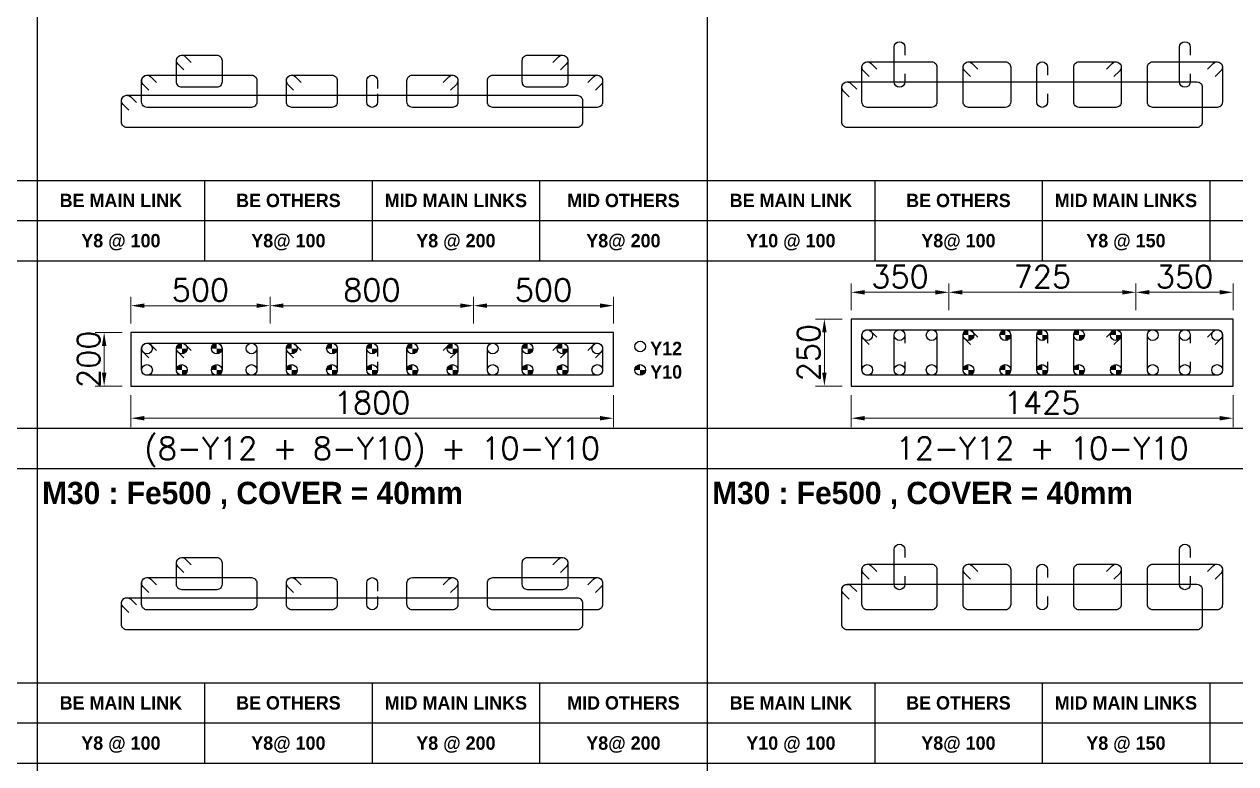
# Model space of a CAD drawing. Header units: millimetres. Extents: x -28707963 to -28231469, y 696001 to 896471.
# Drawn here: x -28290680 to -28277119, y 826364 to 834644 of the extents above; entities that cross this region are included whole.
import ezdxf
from ezdxf.enums import TextEntityAlignment as Align

# ---------------------------------------------------------------- set-up
doc = ezdxf.new("R2010")
doc.units = ezdxf.units.MM
doc.header["$MEASUREMENT"] = 0
doc.header["$PDMODE"] = 34
doc.header["$PDSIZE"] = -8
doc.layers.get('0').update_dxf_attribs({"lineweight": 5})
for name, color, linetype in [('09 COL TEXT-SCH', 2, 'Continuous'), ('14 REINF', 6, 'Continuous'), ('22 TABLE FRAME', 5, 'Continuous'), ('23 STIRRUPS', 5, 'Continuous'), ('TEXT', 4, 'Continuous')]:
    doc.layers.add(name, color=color, linetype=linetype)
doc.layers.add('19 COLUMN', color=1, linetype='Continuous', lineweight=25)
doc.styles.add('adani bold', font='')
doc.styles.add('ROMANS', font='simplex.shx')
doc.styles.get('adani bold').set_extended_font_data('Adani Bold', bold=True)
doc.dimstyles.new('D 50', dxfattribs={"dimscale": 100, "dimtxt": 3, "dimasz": 1.5, "dimexe": 1, "dimexo": 1, "dimgap": 0.5, "dimtad": 1, "dimdec": 0, "dimdsep": 46, "dimtxsty": 'ROMANS', "dimcen": 2.5, "dimclrd": 5, "dimclre": 5, "dimclrt": 4, "dimadec": 0, "dimazin": 0, "dimtfac": 1, "dimtdec": 0, "dimtmove": 0, "dimatfit": 3, "dimfxl": 1, "dimlwd": 0, "dimlwe": 0, "dimarcsym": 0})

# ---------------------------------------------------------------- blocks, each defined once
blk = doc.blocks.new('*D549')
at = {"color": 5, "lineweight": 0, "transparency": 16777216}
for p, q in [((-28289486, 830493), (-28289486, 830133)), ((-28284086, 830493), (-28284086, 830133)), ((-28289336, 830233), (-28284236, 830233))]:
    blk.add_line(p, q, dxfattribs=at)
at = {"color": 5, "transparency": 16777216}
for points in [[(-28289336, 830258), (-28289336, 830208), (-28289486, 830233)], [(-28284236, 830208), (-28284236, 830258), (-28284086, 830233)]]:
    blk.add_solid(points, dxfattribs=at)
at = {"layer": 'Defpoints', "color": 0, "transparency": 16777216}
for p in [(-28289486, 830593), (-28284086, 830593), (-28284086, 830233)]:
    blk.add_point(p, dxfattribs=at)
at = {"color": 4, "transparency": 16777216, "insert": (-28286786, 830408), "char_height": 250, "attachment_point": 5, "style": 'ROMANS'}
blk.add_mtext('1800', dxfattribs=at)
blk = doc.blocks.new('*D575')
at = {"color": 5, "lineweight": 0, "transparency": 16777216}
for p, q in [((-28281424, 830493), (-28281424, 830133)), ((-28277149, 830493), (-28277149, 830133)), ((-28281274, 830233), (-28277299, 830233))]:
    blk.add_line(p, q, dxfattribs=at)
at = {"color": 5, "transparency": 16777216}
for points in [[(-28281274, 830258), (-28281274, 830208), (-28281424, 830233)], [(-28277299, 830208), (-28277299, 830258), (-28277149, 830233)]]:
    blk.add_solid(points, dxfattribs=at)
at = {"layer": 'Defpoints', "color": 0, "transparency": 16777216}
for p in [(-28281424, 830593), (-28277149, 830593), (-28277149, 830233)]:
    blk.add_point(p, dxfattribs=at)
at = {"color": 4, "transparency": 16777216, "insert": (-28279286, 830408), "char_height": 250, "attachment_point": 5, "style": 'ROMANS'}
blk.add_mtext('1425', dxfattribs=at)
blk = doc.blocks.new('*D576')
at = {"color": 5, "lineweight": 0, "transparency": 16777216}
for p, q in [((-28281524, 831343), (-28281824, 831343)), ((-28281724, 830743), (-28281724, 831193)), ((-28281524, 830593), (-28281824, 830593))]:
    blk.add_line(p, q, dxfattribs=at)
at = {"color": 5, "transparency": 16777216}
for points in [[(-28281699, 831193), (-28281749, 831193), (-28281724, 831343)], [(-28281749, 830743), (-28281699, 830743), (-28281724, 830593)]]:
    blk.add_solid(points, dxfattribs=at)
at = {"layer": 'Defpoints', "color": 0, "transparency": 16777216}
for p in [(-28281724, 831343), (-28281424, 831343), (-28281424, 830593)]:
    blk.add_point(p, dxfattribs=at)
at = {"color": 4, "transparency": 16777216, "insert": (-28281899, 830968), "char_height": 250, "attachment_point": 5, "rotation": 90, "style": 'ROMANS'}
blk.add_mtext('250', dxfattribs=at)
blk = doc.blocks.new('*D481')
at = {"color": 5, "lineweight": 0, "transparency": 16777216}
for p, q in [((-28289486, 831293), (-28289486, 831593)), ((-28287929, 831293), (-28287929, 831593)), ((-28289336, 831493), (-28288079, 831493))]:
    blk.add_line(p, q, dxfattribs=at)
at = {"color": 5, "transparency": 16777216}
for points in [[(-28289336, 831518), (-28289336, 831468), (-28289486, 831493)], [(-28288079, 831468), (-28288079, 831518), (-28287929, 831493)]]:
    blk.add_solid(points, dxfattribs=at)
at = {"layer": 'Defpoints', "color": 0, "transparency": 16777216}
for p in [(-28287929, 831493), (-28289486, 831193), (-28287929, 831193)]:
    blk.add_point(p, dxfattribs=at)
at = {"color": 4, "transparency": 16777216, "insert": (-28288708, 831668), "char_height": 250, "attachment_point": 5, "style": 'ROMANS'}
blk.add_mtext('500', dxfattribs=at)
blk = doc.blocks.new('*D482')
at = {"color": 5, "lineweight": 0, "transparency": 16777216}
for p, q in [((-28287929, 831293), (-28287929, 831593)), ((-28285650, 831293), (-28285650, 831593)), ((-28287779, 831493), (-28285800, 831493))]:
    blk.add_line(p, q, dxfattribs=at)
at = {"color": 5, "transparency": 16777216}
for points in [[(-28287779, 831518), (-28287779, 831468), (-28287929, 831493)], [(-28285800, 831468), (-28285800, 831518), (-28285650, 831493)]]:
    blk.add_solid(points, dxfattribs=at)
at = {"layer": 'Defpoints', "color": 0, "transparency": 16777216}
for p in [(-28285650, 831493), (-28287929, 831193), (-28285650, 831193)]:
    blk.add_point(p, dxfattribs=at)
at = {"color": 4, "transparency": 16777216, "insert": (-28286789, 831668), "char_height": 250, "attachment_point": 5, "style": 'ROMANS'}
blk.add_mtext('800', dxfattribs=at)
blk = doc.blocks.new('*D483')
at = {"color": 5, "lineweight": 0, "transparency": 16777216}
for p, q in [((-28285650, 831293), (-28285650, 831593)), ((-28284086, 831293), (-28284086, 831593)), ((-28285500, 831493), (-28284236, 831493))]:
    blk.add_line(p, q, dxfattribs=at)
at = {"color": 5, "transparency": 16777216}
for points in [[(-28285500, 831518), (-28285500, 831468), (-28285650, 831493)], [(-28284236, 831468), (-28284236, 831518), (-28284086, 831493)]]:
    blk.add_solid(points, dxfattribs=at)
at = {"layer": 'Defpoints', "color": 0, "transparency": 16777216}
for p in [(-28284086, 831493), (-28285650, 831193), (-28284086, 831193)]:
    blk.add_point(p, dxfattribs=at)
at = {"color": 4, "transparency": 16777216, "insert": (-28284868, 831668), "char_height": 250, "attachment_point": 5, "style": 'ROMANS'}
blk.add_mtext('500', dxfattribs=at)
blk = doc.blocks.new('*D484')
at = {"color": 5, "lineweight": 0, "transparency": 16777216}
for p, q in [((-28289586, 831193), (-28289886, 831193)), ((-28289786, 830743), (-28289786, 831043)), ((-28289586, 830593), (-28289886, 830593))]:
    blk.add_line(p, q, dxfattribs=at)
at = {"color": 5, "transparency": 16777216}
for points in [[(-28289761, 831043), (-28289811, 831043), (-28289786, 831193)], [(-28289811, 830743), (-28289761, 830743), (-28289786, 830593)]]:
    blk.add_solid(points, dxfattribs=at)
at = {"layer": 'Defpoints', "color": 0, "transparency": 16777216}
for p in [(-28289786, 831193), (-28289486, 831193), (-28289486, 830593)]:
    blk.add_point(p, dxfattribs=at)
at = {"color": 4, "transparency": 16777216, "insert": (-28289961, 830893), "char_height": 250, "attachment_point": 5, "rotation": 90, "style": 'ROMANS'}
blk.add_mtext('200', dxfattribs=at)
blk = doc.blocks.new('*D132')
at = {"color": 5, "lineweight": 0, "transparency": 16777216}
for p, q in [((-28281424, 831443), (-28281424, 831743)), ((-28280331, 831443), (-28280331, 831743)), ((-28281274, 831643), (-28280481, 831643))]:
    blk.add_line(p, q, dxfattribs=at)
at = {"color": 5, "transparency": 16777216}
for points in [[(-28281274, 831668), (-28281274, 831618), (-28281424, 831643)], [(-28280481, 831618), (-28280481, 831668), (-28280331, 831643)]]:
    blk.add_solid(points, dxfattribs=at)
at = {"layer": 'Defpoints', "color": 0, "transparency": 16777216}
for p in [(-28280331, 831643), (-28281424, 831343), (-28280331, 831343)]:
    blk.add_point(p, dxfattribs=at)
at = {"color": 4, "transparency": 16777216, "insert": (-28280877, 831818), "char_height": 250, "attachment_point": 5, "style": 'ROMANS'}
blk.add_mtext('350', dxfattribs=at)
blk = doc.blocks.new('*D133')
at = {"color": 5, "lineweight": 0, "transparency": 16777216}
for p, q in [((-28280331, 831443), (-28280331, 831743)), ((-28278238, 831443), (-28278238, 831743)), ((-28280181, 831643), (-28278388, 831643))]:
    blk.add_line(p, q, dxfattribs=at)
at = {"color": 5, "transparency": 16777216}
for points in [[(-28280181, 831668), (-28280181, 831618), (-28280331, 831643)], [(-28278388, 831618), (-28278388, 831668), (-28278238, 831643)]]:
    blk.add_solid(points, dxfattribs=at)
at = {"layer": 'Defpoints', "color": 0, "transparency": 16777216}
for p in [(-28278238, 831643), (-28280331, 831343), (-28278238, 831343)]:
    blk.add_point(p, dxfattribs=at)
at = {"color": 4, "transparency": 16777216, "insert": (-28279284, 831818), "char_height": 250, "attachment_point": 5, "style": 'ROMANS'}
blk.add_mtext('725', dxfattribs=at)
blk = doc.blocks.new('*D134')
at = {"color": 5, "lineweight": 0, "transparency": 16777216}
for p, q in [((-28278238, 831443), (-28278238, 831743)), ((-28277149, 831443), (-28277149, 831743)), ((-28278088, 831643), (-28277299, 831643))]:
    blk.add_line(p, q, dxfattribs=at)
at = {"color": 5, "transparency": 16777216}
for points in [[(-28278088, 831668), (-28278088, 831618), (-28278238, 831643)], [(-28277299, 831618), (-28277299, 831668), (-28277149, 831643)]]:
    blk.add_solid(points, dxfattribs=at)
at = {"layer": 'Defpoints', "color": 0, "transparency": 16777216}
for p in [(-28277149, 831643), (-28278238, 831343), (-28277149, 831343)]:
    blk.add_point(p, dxfattribs=at)
at = {"color": 4, "transparency": 16777216, "insert": (-28277693, 831818), "char_height": 250, "attachment_point": 5, "style": 'ROMANS'}
blk.add_mtext('350', dxfattribs=at)

msp = doc.modelspace()

# ---------------------------------------------------------------- hatches: boundary and pattern name
at = {"layer": '14 REINF'}
h = msp.add_hatch(color=6, dxfattribs=at)
edge = h.paths.add_edge_path(flags=0)
edge.add_line((-28280171.1, 831163.4), (-28280111.1, 831163.4))
edge.add_line((-28280111.1, 831163.4), (-28280111.1, 831223.4))
edge.add_arc((-28280111.1, 831163.4), 60, 90, 180)
edge = h.paths.add_edge_path(flags=0)
edge.add_line((-28280051.1, 831163.4), (-28280111.1, 831163.4))
edge.add_line((-28280111.1, 831163.4), (-28280111.1, 831103.4))
edge.add_arc((-28280111.1, 831163.4), 60, 270, 360)
h = msp.add_hatch(color=6, dxfattribs=at)
edge = h.paths.add_edge_path(flags=0)
edge.add_line((-28279758.6, 831163.4), (-28279698.6, 831163.4))
edge.add_line((-28279698.6, 831163.4), (-28279698.6, 831223.4))
edge.add_arc((-28279698.6, 831163.4), 60, 90, 180)
edge = h.paths.add_edge_path(flags=0)
edge.add_line((-28279638.6, 831163.4), (-28279698.6, 831163.4))
edge.add_line((-28279698.6, 831163.4), (-28279698.6, 831103.4))
edge.add_arc((-28279698.6, 831163.4), 60, 270, 360)
h = msp.add_hatch(color=6, dxfattribs=at)
edge = h.paths.add_edge_path(flags=0)
edge.add_line((-28279346.1, 831163.4), (-28279286.1, 831163.4))
edge.add_line((-28279286.1, 831163.4), (-28279286.1, 831223.4))
edge.add_arc((-28279286.1, 831163.4), 60, 90, 180)
edge = h.paths.add_edge_path(flags=0)
edge.add_line((-28279226.1, 831163.4), (-28279286.1, 831163.4))
edge.add_line((-28279286.1, 831163.4), (-28279286.1, 831103.4))
edge.add_arc((-28279286.1, 831163.4), 60, 270, 360)
h = msp.add_hatch(color=6, dxfattribs=at)
edge = h.paths.add_edge_path(flags=0)
edge.add_line((-28278933.6, 831163.4), (-28278873.6, 831163.4))
edge.add_line((-28278873.6, 831163.4), (-28278873.6, 831223.4))
edge.add_arc((-28278873.6, 831163.4), 60, 90, 180)
edge = h.paths.add_edge_path(flags=0)
edge.add_line((-28278813.6, 831163.4), (-28278873.6, 831163.4))
edge.add_line((-28278873.6, 831163.4), (-28278873.6, 831103.4))
edge.add_arc((-28278873.6, 831163.4), 60, 270, 360)
h = msp.add_hatch(color=6, dxfattribs=at)
edge = h.paths.add_edge_path(flags=0)
edge.add_line((-28278521.1, 831163.4), (-28278461.1, 831163.4))
edge.add_line((-28278461.1, 831163.4), (-28278461.1, 831223.4))
edge.add_arc((-28278461.1, 831163.4), 60, 90, 180)
edge = h.paths.add_edge_path(flags=0)
edge.add_line((-28278401.1, 831163.4), (-28278461.1, 831163.4))
edge.add_line((-28278461.1, 831163.4), (-28278461.1, 831103.4))
edge.add_arc((-28278461.1, 831163.4), 60, 270, 360)
h = msp.add_hatch(color=6, dxfattribs=at)
edge = h.paths.add_edge_path(flags=0)
edge.add_line((-28288976.1, 831013.4), (-28288916.1, 831013.4))
edge.add_line((-28288916.1, 831013.4), (-28288916.1, 831073.4))
edge.add_arc((-28288916.1, 831013.4), 60, 90, 180)
edge = h.paths.add_edge_path(flags=0)
edge.add_line((-28288856.1, 831013.4), (-28288916.1, 831013.4))
edge.add_line((-28288916.1, 831013.4), (-28288916.1, 830953.4))
edge.add_arc((-28288916.1, 831013.4), 60, 270, 360)
h = msp.add_hatch(color=6, dxfattribs=at)
edge = h.paths.add_edge_path(flags=0)
edge.add_line((-28288586.1, 831013.4), (-28288526.1, 831013.4))
edge.add_line((-28288526.1, 831013.4), (-28288526.1, 831073.4))
edge.add_arc((-28288526.1, 831013.4), 60, 90, 180)
edge = h.paths.add_edge_path(flags=0)
edge.add_line((-28288466.1, 831013.4), (-28288526.1, 831013.4))
edge.add_line((-28288526.1, 831013.4), (-28288526.1, 830953.4))
edge.add_arc((-28288526.1, 831013.4), 60, 270, 360)
h = msp.add_hatch(color=6, dxfattribs=at)
edge = h.paths.add_edge_path(flags=0)
edge.add_line((-28287746.1, 831013.4), (-28287686.1, 831013.4))
edge.add_line((-28287686.1, 831013.4), (-28287686.1, 831073.4))
edge.add_arc((-28287686.1, 831013.4), 60, 90, 180)
edge = h.paths.add_edge_path(flags=0)
edge.add_line((-28287626.1, 831013.4), (-28287686.1, 831013.4))
edge.add_line((-28287686.1, 831013.4), (-28287686.1, 830953.4))
edge.add_arc((-28287686.1, 831013.4), 60, 270, 360)
h = msp.add_hatch(color=6, dxfattribs=at)
edge = h.paths.add_edge_path(flags=0)
edge.add_line((-28287296.1, 831013.4), (-28287236.1, 831013.4))
edge.add_line((-28287236.1, 831013.4), (-28287236.1, 831073.4))
edge.add_arc((-28287236.1, 831013.4), 60, 90, 180)
edge = h.paths.add_edge_path(flags=0)
edge.add_line((-28287176.1, 831013.4), (-28287236.1, 831013.4))
edge.add_line((-28287236.1, 831013.4), (-28287236.1, 830953.4))
edge.add_arc((-28287236.1, 831013.4), 60, 270, 360)
h = msp.add_hatch(color=6, dxfattribs=at)
edge = h.paths.add_edge_path(flags=0)
edge.add_line((-28286846.1, 831013.4), (-28286786.1, 831013.4))
edge.add_line((-28286786.1, 831013.4), (-28286786.1, 831073.4))
edge.add_arc((-28286786.1, 831013.4), 60, 90, 180)
edge = h.paths.add_edge_path(flags=0)
edge.add_line((-28286726.1, 831013.4), (-28286786.1, 831013.4))
edge.add_line((-28286786.1, 831013.4), (-28286786.1, 830953.4))
edge.add_arc((-28286786.1, 831013.4), 60, 270, 360)
h = msp.add_hatch(color=6, dxfattribs=at)
edge = h.paths.add_edge_path(flags=0)
edge.add_line((-28286396.1, 831013.4), (-28286336.1, 831013.4))
edge.add_line((-28286336.1, 831013.4), (-28286336.1, 831073.4))
edge.add_arc((-28286336.1, 831013.4), 60, 90, 180)
edge = h.paths.add_edge_path(flags=0)
edge.add_line((-28286276.1, 831013.4), (-28286336.1, 831013.4))
edge.add_line((-28286336.1, 831013.4), (-28286336.1, 830953.4))
edge.add_arc((-28286336.1, 831013.4), 60, 270, 360)
h = msp.add_hatch(color=6, dxfattribs=at)
edge = h.paths.add_edge_path(flags=0)
edge.add_line((-28285946.1, 831013.4), (-28285886.1, 831013.4))
edge.add_line((-28285886.1, 831013.4), (-28285886.1, 831073.4))
edge.add_arc((-28285886.1, 831013.4), 60, 90, 180)
edge = h.paths.add_edge_path(flags=0)
edge.add_line((-28285826.1, 831013.4), (-28285886.1, 831013.4))
edge.add_line((-28285886.1, 831013.4), (-28285886.1, 830953.4))
edge.add_arc((-28285886.1, 831013.4), 60, 270, 360)
h = msp.add_hatch(color=6, dxfattribs=at)
edge = h.paths.add_edge_path(flags=0)
edge.add_line((-28285106.1, 831013.4), (-28285046.1, 831013.4))
edge.add_line((-28285046.1, 831013.4), (-28285046.1, 831073.4))
edge.add_arc((-28285046.1, 831013.4), 60, 90, 180)
edge = h.paths.add_edge_path(flags=0)
edge.add_line((-28284986.1, 831013.4), (-28285046.1, 831013.4))
edge.add_line((-28285046.1, 831013.4), (-28285046.1, 830953.4))
edge.add_arc((-28285046.1, 831013.4), 60, 270, 360)
h = msp.add_hatch(color=6, dxfattribs=at)
edge = h.paths.add_edge_path(flags=0)
edge.add_line((-28284716.1, 831013.4), (-28284656.1, 831013.4))
edge.add_line((-28284656.1, 831013.4), (-28284656.1, 831073.4))
edge.add_arc((-28284656.1, 831013.4), 60, 90, 180)
edge = h.paths.add_edge_path(flags=0)
edge.add_line((-28284596.1, 831013.4), (-28284656.1, 831013.4))
edge.add_line((-28284656.1, 831013.4), (-28284656.1, 830953.4))
edge.add_arc((-28284656.1, 831013.4), 60, 270, 360)
h = msp.add_hatch(color=6, dxfattribs=at)
edge = h.paths.add_edge_path(flags=0)
edge.add_line((-28288976.1, 830773.4), (-28288916.1, 830773.4))
edge.add_line((-28288916.1, 830773.4), (-28288916.1, 830833.4))
edge.add_arc((-28288916.1, 830773.4), 60, 90, 180)
edge = h.paths.add_edge_path(flags=0)
edge.add_line((-28288856.1, 830773.4), (-28288916.1, 830773.4))
edge.add_line((-28288916.1, 830773.4), (-28288916.1, 830713.4))
edge.add_arc((-28288916.1, 830773.4), 60, 270, 360)
h = msp.add_hatch(color=6, dxfattribs=at)
edge = h.paths.add_edge_path(flags=0)
edge.add_line((-28288586.1, 830773.4), (-28288526.1, 830773.4))
edge.add_line((-28288526.1, 830773.4), (-28288526.1, 830833.4))
edge.add_arc((-28288526.1, 830773.4), 60, 90, 180)
edge = h.paths.add_edge_path(flags=0)
edge.add_line((-28288466.1, 830773.4), (-28288526.1, 830773.4))
edge.add_line((-28288526.1, 830773.4), (-28288526.1, 830713.4))
edge.add_arc((-28288526.1, 830773.4), 60, 270, 360)
h = msp.add_hatch(color=6, dxfattribs=at)
edge = h.paths.add_edge_path(flags=0)
edge.add_line((-28287746.1, 830773.4), (-28287686.1, 830773.4))
edge.add_line((-28287686.1, 830773.4), (-28287686.1, 830833.4))
edge.add_arc((-28287686.1, 830773.4), 60, 90, 180)
edge = h.paths.add_edge_path(flags=0)
edge.add_line((-28287626.1, 830773.4), (-28287686.1, 830773.4))
edge.add_line((-28287686.1, 830773.4), (-28287686.1, 830713.4))
edge.add_arc((-28287686.1, 830773.4), 60, 270, 360)
h = msp.add_hatch(color=6, dxfattribs=at)
edge = h.paths.add_edge_path(flags=0)
edge.add_line((-28287296.1, 830773.4), (-28287236.1, 830773.4))
edge.add_line((-28287236.1, 830773.4), (-28287236.1, 830833.4))
edge.add_arc((-28287236.1, 830773.4), 60, 90, 180)
edge = h.paths.add_edge_path(flags=0)
edge.add_line((-28287176.1, 830773.4), (-28287236.1, 830773.4))
edge.add_line((-28287236.1, 830773.4), (-28287236.1, 830713.4))
edge.add_arc((-28287236.1, 830773.4), 60, 270, 360)
h = msp.add_hatch(color=6, dxfattribs=at)
edge = h.paths.add_edge_path(flags=0)
edge.add_line((-28286846.1, 830773.4), (-28286786.1, 830773.4))
edge.add_line((-28286786.1, 830773.4), (-28286786.1, 830833.4))
edge.add_arc((-28286786.1, 830773.4), 60, 90, 180)
edge = h.paths.add_edge_path(flags=0)
edge.add_line((-28286726.1, 830773.4), (-28286786.1, 830773.4))
edge.add_line((-28286786.1, 830773.4), (-28286786.1, 830713.4))
edge.add_arc((-28286786.1, 830773.4), 60, 270, 360)
h = msp.add_hatch(color=6, dxfattribs=at)
edge = h.paths.add_edge_path(flags=0)
edge.add_line((-28286396.1, 830773.4), (-28286336.1, 830773.4))
edge.add_line((-28286336.1, 830773.4), (-28286336.1, 830833.4))
edge.add_arc((-28286336.1, 830773.4), 60, 90, 180)
edge = h.paths.add_edge_path(flags=0)
edge.add_line((-28286276.1, 830773.4), (-28286336.1, 830773.4))
edge.add_line((-28286336.1, 830773.4), (-28286336.1, 830713.4))
edge.add_arc((-28286336.1, 830773.4), 60, 270, 360)
h = msp.add_hatch(color=6, dxfattribs=at)
edge = h.paths.add_edge_path(flags=0)
edge.add_line((-28285946.1, 830773.4), (-28285886.1, 830773.4))
edge.add_line((-28285886.1, 830773.4), (-28285886.1, 830833.4))
edge.add_arc((-28285886.1, 830773.4), 60, 90, 180)
edge = h.paths.add_edge_path(flags=0)
edge.add_line((-28285826.1, 830773.4), (-28285886.1, 830773.4))
edge.add_line((-28285886.1, 830773.4), (-28285886.1, 830713.4))
edge.add_arc((-28285886.1, 830773.4), 60, 270, 360)
h = msp.add_hatch(color=6, dxfattribs=at)
edge = h.paths.add_edge_path(flags=0)
edge.add_line((-28285106.1, 830773.4), (-28285046.1, 830773.4))
edge.add_line((-28285046.1, 830773.4), (-28285046.1, 830833.4))
edge.add_arc((-28285046.1, 830773.4), 60, 90, 180)
edge = h.paths.add_edge_path(flags=0)
edge.add_line((-28284986.1, 830773.4), (-28285046.1, 830773.4))
edge.add_line((-28285046.1, 830773.4), (-28285046.1, 830713.4))
edge.add_arc((-28285046.1, 830773.4), 60, 270, 360)
h = msp.add_hatch(color=6, dxfattribs=at)
edge = h.paths.add_edge_path(flags=0)
edge.add_line((-28284716.1, 830773.4), (-28284656.1, 830773.4))
edge.add_line((-28284656.1, 830773.4), (-28284656.1, 830833.4))
edge.add_arc((-28284656.1, 830773.4), 60, 90, 180)
edge = h.paths.add_edge_path(flags=0)
edge.add_line((-28284596.1, 830773.4), (-28284656.1, 830773.4))
edge.add_line((-28284656.1, 830773.4), (-28284656.1, 830713.4))
edge.add_arc((-28284656.1, 830773.4), 60, 270, 360)
h = msp.add_hatch(color=6, dxfattribs=at)
edge = h.paths.add_edge_path(flags=0)
edge.add_line((-28283846.1, 830773.4), (-28283786.1, 830773.4))
edge.add_line((-28283786.1, 830773.4), (-28283786.1, 830833.4))
edge.add_arc((-28283786.1, 830773.4), 60, 90, 180)
edge = h.paths.add_edge_path(flags=0)
edge.add_line((-28283726.1, 830773.4), (-28283786.1, 830773.4))
edge.add_line((-28283786.1, 830773.4), (-28283786.1, 830713.4))
edge.add_arc((-28283786.1, 830773.4), 60, 270, 360)
h = msp.add_hatch(color=6, dxfattribs=at)
edge = h.paths.add_edge_path(flags=0)
edge.add_line((-28280171.1, 830773.4), (-28280111.1, 830773.4))
edge.add_line((-28280111.1, 830773.4), (-28280111.1, 830833.4))
edge.add_arc((-28280111.1, 830773.4), 60, 90, 180)
edge = h.paths.add_edge_path(flags=0)
edge.add_line((-28280051.1, 830773.4), (-28280111.1, 830773.4))
edge.add_line((-28280111.1, 830773.4), (-28280111.1, 830713.4))
edge.add_arc((-28280111.1, 830773.4), 60, 270, 360)
h = msp.add_hatch(color=6, dxfattribs=at)
edge = h.paths.add_edge_path(flags=0)
edge.add_line((-28279758.6, 830773.4), (-28279698.6, 830773.4))
edge.add_line((-28279698.6, 830773.4), (-28279698.6, 830833.4))
edge.add_arc((-28279698.6, 830773.4), 60, 90, 180)
edge = h.paths.add_edge_path(flags=0)
edge.add_line((-28279638.6, 830773.4), (-28279698.6, 830773.4))
edge.add_line((-28279698.6, 830773.4), (-28279698.6, 830713.4))
edge.add_arc((-28279698.6, 830773.4), 60, 270, 360)
h = msp.add_hatch(color=6, dxfattribs=at)
edge = h.paths.add_edge_path(flags=0)
edge.add_line((-28279346.1, 830773.4), (-28279286.1, 830773.4))
edge.add_line((-28279286.1, 830773.4), (-28279286.1, 830833.4))
edge.add_arc((-28279286.1, 830773.4), 60, 90, 180)
edge = h.paths.add_edge_path(flags=0)
edge.add_line((-28279226.1, 830773.4), (-28279286.1, 830773.4))
edge.add_line((-28279286.1, 830773.4), (-28279286.1, 830713.4))
edge.add_arc((-28279286.1, 830773.4), 60, 270, 360)
h = msp.add_hatch(color=6, dxfattribs=at)
edge = h.paths.add_edge_path(flags=0)
edge.add_line((-28278933.6, 830773.4), (-28278873.6, 830773.4))
edge.add_line((-28278873.6, 830773.4), (-28278873.6, 830833.4))
edge.add_arc((-28278873.6, 830773.4), 60, 90, 180)
edge = h.paths.add_edge_path(flags=0)
edge.add_line((-28278813.6, 830773.4), (-28278873.6, 830773.4))
edge.add_line((-28278873.6, 830773.4), (-28278873.6, 830713.4))
edge.add_arc((-28278873.6, 830773.4), 60, 270, 360)
h = msp.add_hatch(color=6, dxfattribs=at)
edge = h.paths.add_edge_path(flags=0)
edge.add_line((-28278521.1, 830773.4), (-28278461.1, 830773.4))
edge.add_line((-28278461.1, 830773.4), (-28278461.1, 830833.4))
edge.add_arc((-28278461.1, 830773.4), 60, 90, 180)
edge = h.paths.add_edge_path(flags=0)
edge.add_line((-28278401.1, 830773.4), (-28278461.1, 830773.4))
edge.add_line((-28278461.1, 830773.4), (-28278461.1, 830713.4))
edge.add_arc((-28278461.1, 830773.4), 60, 270, 360)

# ---------------------------------------------------------------- linework, layer by layer
at = {"layer": '14 REINF', "color": 6}
for centre in [(-28281243.6, 831163.4), (-28280883.6, 831163.4), (-28280523.6, 831163.4), (-28280111.1, 831163.4), (-28279698.6, 831163.4), (-28279286.1, 831163.4), (-28278873.6, 831163.4), (-28278461.1, 831163.4), (-28278048.6, 831163.4), (-28277688.6, 831163.4), (-28277328.6, 831163.4), (-28289306.1, 831013.4), (-28288916.1, 831013.4), (-28288526.1, 831013.4), (-28288136.1, 831013.4), (-28287686.1, 831013.4), (-28287236.1, 831013.4), (-28286786.1, 831013.4), (-28286336.1, 831013.4), (-28285886.1, 831013.4), (-28285436.1, 831013.4), (-28285046.1, 831013.4), (-28284656.1, 831013.4), (-28284266.1, 831013.4), (-28283786.1, 831035.9), (-28289306.1, 830773.4), (-28288916.1, 830773.4), (-28288526.1, 830773.4), (-28288136.1, 830773.4), (-28287686.1, 830773.4), (-28287236.1, 830773.4), (-28286786.1, 830773.4), (-28286336.1, 830773.4), (-28285886.1, 830773.4), (-28285436.1, 830773.4), (-28285046.1, 830773.4), (-28284656.1, 830773.4), (-28284266.1, 830773.4), (-28283786.1, 830773.4), (-28281243.6, 830773.4), (-28280883.6, 830773.4), (-28280523.6, 830773.4), (-28280111.1, 830773.4), (-28279698.6, 830773.4), (-28279286.1, 830773.4), (-28278873.6, 830773.4), (-28278461.1, 830773.4), (-28278048.6, 830773.4), (-28277688.6, 830773.4), (-28277328.6, 830773.4)]:
    msp.add_circle(centre, 60, dxfattribs=at)
at = {"layer": '19 COLUMN', "color": 4}
for points in [[(-28277148.6, 831343.4), (-28281423.6, 831343.4)], [(-28281423.6, 831343.4), (-28281423.6, 830593.4)], [(-28277148.6, 830593.4), (-28277148.6, 831343.4)], [(-28284086.1, 831193.4), (-28289486.1, 831193.4)], [(-28289486.1, 831193.4), (-28289486.1, 830593.4)], [(-28284086.1, 830593.4), (-28284086.1, 831193.4)], [(-28289486.1, 830593.4), (-28284086.1, 830593.4)], [(-28281423.6, 830593.4), (-28277148.6, 830593.4)]]:
    msp.add_lwpolyline(points, dxfattribs=at)
at = {"layer": '22 TABLE FRAME', "color": 5, "linetype": 'Continuous'}
for p, q in [((-28290536.1, 863421.2), (-28290536.1, 788796.2)), ((-28283036.1, 863421.2), (-28283036.1, 788796.2)), ((-28330286.1, 832896.2), (-28245536.1, 832896.2)), ((-28288661.1, 832896.2), (-28288661.1, 831996.2)), ((-28286786.1, 832896.2), (-28286786.1, 831996.2)), ((-28284911.1, 832896.2), (-28284911.1, 831996.2)), ((-28281161.1, 832896.2), (-28281161.1, 831996.2)), ((-28279286.1, 832896.2), (-28279286.1, 831996.2)), ((-28277411.1, 832896.2), (-28277411.1, 831996.2)), ((-28330286.1, 832446.2), (-28245536.1, 832446.2)), ((-28330286.1, 831996.2), (-28245536.1, 831996.2)), ((-28330286.1, 830121.2), (-28245536.1, 830121.2)), ((-28334786.1, 829671.2), (-28245536.1, 829671.2)), ((-28330286.1, 827271.2), (-28245536.1, 827271.2)), ((-28288661.1, 827271.2), (-28288661.1, 826371.2)), ((-28286786.1, 827271.2), (-28286786.1, 826371.2)), ((-28284911.1, 827271.2), (-28284911.1, 826371.2)), ((-28281161.1, 827271.2), (-28281161.1, 826371.2)), ((-28279286.1, 827271.2), (-28279286.1, 826371.2)), ((-28277411.1, 827271.2), (-28277411.1, 826371.2)), ((-28330286.1, 826821.2), (-28245536.1, 826821.2)), ((-28330286.1, 826371.2), (-28245536.1, 826371.2))]:
    msp.add_line(p, q, dxfattribs=at)
at = {"layer": '23 STIRRUPS', "color": 5}
for points in [[(-28280823.6, 834088.4), (-28280823.6, 833998.4, -1), (-28280943.6, 833998.4), (-28280943.6, 834388.4, -1), (-28280823.6, 834388.4), (-28280823.6, 834298.4)], [(-28277628.6, 834088.4), (-28277628.6, 833998.4, -1), (-28277748.6, 833998.4), (-28277748.6, 834388.4, -1), (-28277628.6, 834388.4), (-28277628.6, 834298.4)], [(-28288894.9, 834132.3), (-28288958.5, 834195.9, -0.668178), (-28288916.1, 834298.4), (-28288526.1, 834298.4, -0.4142136), (-28288466.1, 834238.4), (-28288466.1, 833998.4, -0.4142136), (-28288526.1, 833938.4), (-28288916.1, 833938.4, -0.4142136), (-28288976.1, 833998.4), (-28288976.1, 834238.4, -0.6681793), (-28288873.7, 834280.8), (-28288810, 834217.1)], [(-28284762.2, 834217.1), (-28284698.5, 834280.8, -0.6681793), (-28284596.1, 834238.4), (-28284596.1, 833998.4, -0.4142136), (-28284656.1, 833938.4), (-28285046.1, 833938.4, -0.4142136), (-28285106.1, 833998.4), (-28285106.1, 834238.4, -0.4142136), (-28285046.1, 834298.4), (-28284656.1, 834298.4, -0.668178), (-28284613.7, 834195.9), (-28284677.3, 834132.3)], [(-28281222.4, 834057.3), (-28281286, 834120.9, -0.668178), (-28281243.6, 834223.4), (-28280523.6, 834223.4, -0.4142136), (-28280463.6, 834163.4), (-28280463.6, 833773.4, -0.4142136), (-28280523.6, 833713.4), (-28281243.6, 833713.4, -0.4142136), (-28281303.6, 833773.4), (-28281303.6, 834163.4, -0.6681793), (-28281201.2, 834205.8), (-28281137.5, 834142.1)], [(-28280089.9, 834057.3), (-28280153.5, 834120.9, -0.668178), (-28280111.1, 834223.4), (-28279698.6, 834223.4, -0.4142136), (-28279638.6, 834163.4), (-28279638.6, 833773.4, -0.4142136), (-28279698.6, 833713.4), (-28280111.1, 833713.4, -0.4142136), (-28280171.1, 833773.4), (-28280171.1, 834163.4, -0.6681793), (-28280068.7, 834205.8), (-28280005, 834142.1)], [(-28279226.1, 833863.4), (-28279226.1, 833773.4, -1), (-28279346.1, 833773.4), (-28279346.1, 834163.4, -1), (-28279226.1, 834163.4), (-28279226.1, 834073.4)], [(-28278567.2, 834142.1), (-28278503.5, 834205.8, -0.6681793), (-28278401.1, 834163.4), (-28278401.1, 833773.4, -0.4142136), (-28278461.1, 833713.4), (-28278873.6, 833713.4, -0.4142136), (-28278933.6, 833773.4), (-28278933.6, 834163.4, -0.4142136), (-28278873.6, 834223.4), (-28278461.1, 834223.4, -0.668178), (-28278418.7, 834120.9), (-28278482.3, 834057.3)], [(-28277434.7, 834142.1), (-28277371, 834205.8, -0.6681793), (-28277268.6, 834163.4), (-28277268.6, 833773.4, -0.4142136), (-28277328.6, 833713.4), (-28278048.6, 833713.4, -0.4142136), (-28278108.6, 833773.4), (-28278108.6, 834163.4, -0.4142136), (-28278048.6, 834223.4), (-28277328.6, 834223.4, -0.668178), (-28277286.2, 834120.9), (-28277349.8, 834057.3)], [(-28289284.9, 833907.3), (-28289348.5, 833970.9, -0.668178), (-28289306.1, 834073.4), (-28288136.1, 834073.4, -0.4142136), (-28288076.1, 834013.4), (-28288076.1, 833773.4, -0.4142136), (-28288136.1, 833713.4), (-28289306.1, 833713.4, -0.4142136), (-28289366.1, 833773.4), (-28289366.1, 834013.4, -0.6681793), (-28289263.7, 834055.8), (-28289200, 833992.1)], [(-28287664.9, 833907.3), (-28287728.5, 833970.9, -0.668178), (-28287686.1, 834073.4), (-28287236.1, 834073.4, -0.4142136), (-28287176.1, 834013.4), (-28287176.1, 833773.4, -0.4142136), (-28287236.1, 833713.4), (-28287686.1, 833713.4, -0.4142136), (-28287746.1, 833773.4), (-28287746.1, 834013.4, -0.6681793), (-28287643.7, 834055.8), (-28287580, 833992.1)], [(-28286726.1, 833863.4), (-28286726.1, 833773.4, -1), (-28286846.1, 833773.4), (-28286846.1, 834013.4, -1), (-28286726.1, 834013.4), (-28286726.1, 833923.4)], [(-28285992.2, 833992.1), (-28285928.5, 834055.8, -0.6681793), (-28285826.1, 834013.4), (-28285826.1, 833773.4, -0.4142136), (-28285886.1, 833713.4), (-28286336.1, 833713.4, -0.4142136), (-28286396.1, 833773.4), (-28286396.1, 834013.4, -0.4142136), (-28286336.1, 834073.4), (-28285886.1, 834073.4, -0.668178), (-28285843.7, 833970.9), (-28285907.3, 833907.3)], [(-28284372.2, 833992.1), (-28284308.5, 834055.8, -0.6681793), (-28284206.1, 834013.4), (-28284206.1, 833773.4, -0.4142136), (-28284266.1, 833713.4), (-28285436.1, 833713.4, -0.4142136), (-28285496.1, 833773.4), (-28285496.1, 834013.4, -0.4142136), (-28285436.1, 834073.4), (-28284266.1, 834073.4, -0.668178), (-28284223.7, 833970.9), (-28284287.3, 833907.3)], [(-28281447.4, 833832.3), (-28281511, 833895.9, -0.668178), (-28281468.6, 833998.4), (-28277553.6, 833998.4, -0.4142136), (-28277493.6, 833938.4), (-28277493.6, 833548.4, -0.4142136), (-28277553.6, 833488.4), (-28281468.6, 833488.4, -0.4142136), (-28281528.6, 833548.4), (-28281528.6, 833938.4, -0.6681793), (-28281426.2, 833980.8), (-28281362.5, 833917.1)], [(-28289509.9, 833682.3), (-28289573.5, 833745.9, -0.668178), (-28289531.1, 833848.4), (-28284491.1, 833848.4, -0.4142136), (-28284431.1, 833788.4), (-28284431.1, 833548.4, -0.4142136), (-28284491.1, 833488.4), (-28289531.1, 833488.4, -0.4142136), (-28289591.1, 833548.4), (-28289591.1, 833788.4, -0.6681793), (-28289488.7, 833830.8), (-28289425, 833767.1)], [(-28281222.4, 831057.3), (-28281286, 831120.9, -0.668178), (-28281243.6, 831223.4), (-28277328.6, 831223.4, -0.4142136), (-28277268.6, 831163.4), (-28277268.6, 830773.4, -0.4142136), (-28277328.6, 830713.4), (-28281243.6, 830713.4, -0.4142136), (-28281303.6, 830773.4), (-28281303.6, 831163.4, -0.6681793), (-28281201.2, 831205.8), (-28281137.5, 831142.1)], [(-28281222.4, 831057.3), (-28281286, 831120.9, -0.668178), (-28281243.6, 831223.4), (-28280523.6, 831223.4, -0.4142136), (-28280463.6, 831163.4), (-28280463.6, 830773.4, -0.4142136), (-28280523.6, 830713.4), (-28281243.6, 830713.4, -0.4142136), (-28281303.6, 830773.4), (-28281303.6, 831163.4, -0.6681793), (-28281201.2, 831205.8), (-28281137.5, 831142.1)], [(-28280823.6, 830863.4), (-28280823.6, 830773.4, -1), (-28280943.6, 830773.4), (-28280943.6, 831163.4, -1), (-28280823.6, 831163.4), (-28280823.6, 831073.4)], [(-28280089.9, 831057.3), (-28280153.5, 831120.9, -0.668178), (-28280111.1, 831223.4), (-28279698.6, 831223.4, -0.4142136), (-28279638.6, 831163.4), (-28279638.6, 830773.4, -0.4142136), (-28279698.6, 830713.4), (-28280111.1, 830713.4, -0.4142136), (-28280171.1, 830773.4), (-28280171.1, 831163.4, -0.6681793), (-28280068.7, 831205.8), (-28280005, 831142.1)], [(-28279226.1, 830863.4), (-28279226.1, 830773.4, -1), (-28279346.1, 830773.4), (-28279346.1, 831163.4, -1), (-28279226.1, 831163.4), (-28279226.1, 831073.4)], [(-28278567.2, 831142.1), (-28278503.5, 831205.8, -0.6681793), (-28278401.1, 831163.4), (-28278401.1, 830773.4, -0.4142136), (-28278461.1, 830713.4), (-28278873.6, 830713.4, -0.4142136), (-28278933.6, 830773.4), (-28278933.6, 831163.4, -0.4142136), (-28278873.6, 831223.4), (-28278461.1, 831223.4, -0.668178), (-28278418.7, 831120.9), (-28278482.3, 831057.3)], [(-28277434.7, 831142.1), (-28277371, 831205.8, -0.6681793), (-28277268.6, 831163.4), (-28277268.6, 830773.4, -0.4142136), (-28277328.6, 830713.4), (-28278048.6, 830713.4, -0.4142136), (-28278108.6, 830773.4), (-28278108.6, 831163.4, -0.4142136), (-28278048.6, 831223.4), (-28277328.6, 831223.4, -0.668178), (-28277286.2, 831120.9), (-28277349.8, 831057.3)], [(-28277628.6, 830863.4), (-28277628.6, 830773.4, -1), (-28277748.6, 830773.4), (-28277748.6, 831163.4, -1), (-28277628.6, 831163.4), (-28277628.6, 831073.4)], [(-28289284.9, 830907.3), (-28289348.5, 830970.9, -0.668178), (-28289306.1, 831073.4), (-28284266.1, 831073.4, -0.4142136), (-28284206.1, 831013.4), (-28284206.1, 830773.4, -0.4142136), (-28284266.1, 830713.4), (-28289306.1, 830713.4, -0.4142136), (-28289366.1, 830773.4), (-28289366.1, 831013.4, -0.6681793), (-28289263.7, 831055.8), (-28289200, 830992.1)], [(-28289284.9, 830907.3), (-28289348.5, 830970.9, -0.668178), (-28289306.1, 831073.4), (-28288136.1, 831073.4, -0.4142136), (-28288076.1, 831013.4), (-28288076.1, 830773.4, -0.4142136), (-28288136.1, 830713.4), (-28289306.1, 830713.4, -0.4142136), (-28289366.1, 830773.4), (-28289366.1, 831013.4, -0.6681793), (-28289263.7, 831055.8), (-28289200, 830992.1)], [(-28288894.9, 830907.3), (-28288958.5, 830970.9, -0.668178), (-28288916.1, 831073.4), (-28288526.1, 831073.4, -0.4142136), (-28288466.1, 831013.4), (-28288466.1, 830773.4, -0.4142136), (-28288526.1, 830713.4), (-28288916.1, 830713.4, -0.4142136), (-28288976.1, 830773.4), (-28288976.1, 831013.4, -0.6681793), (-28288873.7, 831055.8), (-28288810, 830992.1)], [(-28287664.9, 830907.3), (-28287728.5, 830970.9, -0.668178), (-28287686.1, 831073.4), (-28287236.1, 831073.4, -0.4142136), (-28287176.1, 831013.4), (-28287176.1, 830773.4, -0.4142136), (-28287236.1, 830713.4), (-28287686.1, 830713.4, -0.4142136), (-28287746.1, 830773.4), (-28287746.1, 831013.4, -0.6681793), (-28287643.7, 831055.8), (-28287580, 830992.1)], [(-28286726.1, 830863.4), (-28286726.1, 830773.4, -1), (-28286846.1, 830773.4), (-28286846.1, 831013.4, -1), (-28286726.1, 831013.4), (-28286726.1, 830923.4)], [(-28285992.2, 830992.1), (-28285928.5, 831055.8, -0.6681793), (-28285826.1, 831013.4), (-28285826.1, 830773.4, -0.4142136), (-28285886.1, 830713.4), (-28286336.1, 830713.4, -0.4142136), (-28286396.1, 830773.4), (-28286396.1, 831013.4, -0.4142136), (-28286336.1, 831073.4), (-28285886.1, 831073.4, -0.668178), (-28285843.7, 830970.9), (-28285907.3, 830907.3)], [(-28284372.2, 830992.1), (-28284308.5, 831055.8, -0.6681793), (-28284206.1, 831013.4), (-28284206.1, 830773.4, -0.4142136), (-28284266.1, 830713.4), (-28285436.1, 830713.4, -0.4142136), (-28285496.1, 830773.4), (-28285496.1, 831013.4, -0.4142136), (-28285436.1, 831073.4), (-28284266.1, 831073.4, -0.668178), (-28284223.7, 830970.9), (-28284287.3, 830907.3)], [(-28284762.2, 830992.1), (-28284698.5, 831055.8, -0.6681793), (-28284596.1, 831013.4), (-28284596.1, 830773.4, -0.4142136), (-28284656.1, 830713.4), (-28285046.1, 830713.4, -0.4142136), (-28285106.1, 830773.4), (-28285106.1, 831013.4, -0.4142136), (-28285046.1, 831073.4), (-28284656.1, 831073.4, -0.668178), (-28284613.7, 830970.9), (-28284677.3, 830907.3)], [(-28280823.6, 828463.4), (-28280823.6, 828373.4, -1), (-28280943.6, 828373.4), (-28280943.6, 828763.4, -1), (-28280823.6, 828763.4), (-28280823.6, 828673.4)], [(-28277628.6, 828463.4), (-28277628.6, 828373.4, -1), (-28277748.6, 828373.4), (-28277748.6, 828763.4, -1), (-28277628.6, 828763.4), (-28277628.6, 828673.4)], [(-28288894.9, 828507.3), (-28288958.5, 828570.9, -0.668178), (-28288916.1, 828673.4), (-28288526.1, 828673.4, -0.4142136), (-28288466.1, 828613.4), (-28288466.1, 828373.4, -0.4142136), (-28288526.1, 828313.4), (-28288916.1, 828313.4, -0.4142136), (-28288976.1, 828373.4), (-28288976.1, 828613.4, -0.6681793), (-28288873.7, 828655.8), (-28288810, 828592.1)], [(-28284762.2, 828592.1), (-28284698.5, 828655.8, -0.6681793), (-28284596.1, 828613.4), (-28284596.1, 828373.4, -0.4142136), (-28284656.1, 828313.4), (-28285046.1, 828313.4, -0.4142136), (-28285106.1, 828373.4), (-28285106.1, 828613.4, -0.4142136), (-28285046.1, 828673.4), (-28284656.1, 828673.4, -0.668178), (-28284613.7, 828570.9), (-28284677.3, 828507.3)], [(-28281222.4, 828432.3), (-28281286, 828495.9, -0.668178), (-28281243.6, 828598.4), (-28280523.6, 828598.4, -0.4142136), (-28280463.6, 828538.4), (-28280463.6, 828148.4, -0.4142136), (-28280523.6, 828088.4), (-28281243.6, 828088.4, -0.4142136), (-28281303.6, 828148.4), (-28281303.6, 828538.4, -0.6681793), (-28281201.2, 828580.8), (-28281137.5, 828517.1)], [(-28280089.9, 828432.3), (-28280153.5, 828495.9, -0.668178), (-28280111.1, 828598.4), (-28279698.6, 828598.4, -0.4142136), (-28279638.6, 828538.4), (-28279638.6, 828148.4, -0.4142136), (-28279698.6, 828088.4), (-28280111.1, 828088.4, -0.4142136), (-28280171.1, 828148.4), (-28280171.1, 828538.4, -0.6681793), (-28280068.7, 828580.8), (-28280005, 828517.1)], [(-28279226.1, 828238.4), (-28279226.1, 828148.4, -1), (-28279346.1, 828148.4), (-28279346.1, 828538.4, -1), (-28279226.1, 828538.4), (-28279226.1, 828448.4)], [(-28278567.2, 828517.1), (-28278503.5, 828580.8, -0.6681793), (-28278401.1, 828538.4), (-28278401.1, 828148.4, -0.4142136), (-28278461.1, 828088.4), (-28278873.6, 828088.4, -0.4142136), (-28278933.6, 828148.4), (-28278933.6, 828538.4, -0.4142136), (-28278873.6, 828598.4), (-28278461.1, 828598.4, -0.668178), (-28278418.7, 828495.9), (-28278482.3, 828432.3)], [(-28277434.7, 828517.1), (-28277371, 828580.8, -0.6681793), (-28277268.6, 828538.4), (-28277268.6, 828148.4, -0.4142136), (-28277328.6, 828088.4), (-28278048.6, 828088.4, -0.4142136), (-28278108.6, 828148.4), (-28278108.6, 828538.4, -0.4142136), (-28278048.6, 828598.4), (-28277328.6, 828598.4, -0.668178), (-28277286.2, 828495.9), (-28277349.8, 828432.3)], [(-28289284.9, 828282.3), (-28289348.5, 828345.9, -0.668178), (-28289306.1, 828448.4), (-28288136.1, 828448.4, -0.4142136), (-28288076.1, 828388.4), (-28288076.1, 828148.4, -0.4142136), (-28288136.1, 828088.4), (-28289306.1, 828088.4, -0.4142136), (-28289366.1, 828148.4), (-28289366.1, 828388.4, -0.6681793), (-28289263.7, 828430.8), (-28289200, 828367.1)], [(-28287664.9, 828282.3), (-28287728.5, 828345.9, -0.668178), (-28287686.1, 828448.4), (-28287236.1, 828448.4, -0.4142136), (-28287176.1, 828388.4), (-28287176.1, 828148.4, -0.4142136), (-28287236.1, 828088.4), (-28287686.1, 828088.4, -0.4142136), (-28287746.1, 828148.4), (-28287746.1, 828388.4, -0.6681793), (-28287643.7, 828430.8), (-28287580, 828367.1)], [(-28286726.1, 828238.4), (-28286726.1, 828148.4, -1), (-28286846.1, 828148.4), (-28286846.1, 828388.4, -1), (-28286726.1, 828388.4), (-28286726.1, 828298.4)], [(-28285992.2, 828367.1), (-28285928.5, 828430.8, -0.6681793), (-28285826.1, 828388.4), (-28285826.1, 828148.4, -0.4142136), (-28285886.1, 828088.4), (-28286336.1, 828088.4, -0.4142136), (-28286396.1, 828148.4), (-28286396.1, 828388.4, -0.4142136), (-28286336.1, 828448.4), (-28285886.1, 828448.4, -0.668178), (-28285843.7, 828345.9), (-28285907.3, 828282.3)], [(-28284372.2, 828367.1), (-28284308.5, 828430.8, -0.6681793), (-28284206.1, 828388.4), (-28284206.1, 828148.4, -0.4142136), (-28284266.1, 828088.4), (-28285436.1, 828088.4, -0.4142136), (-28285496.1, 828148.4), (-28285496.1, 828388.4, -0.4142136), (-28285436.1, 828448.4), (-28284266.1, 828448.4, -0.668178), (-28284223.7, 828345.9), (-28284287.3, 828282.3)], [(-28281447.4, 828207.3), (-28281511, 828270.9, -0.668178), (-28281468.6, 828373.4), (-28277553.6, 828373.4, -0.4142136), (-28277493.6, 828313.4), (-28277493.6, 827923.4, -0.4142136), (-28277553.6, 827863.4), (-28281468.6, 827863.4, -0.4142136), (-28281528.6, 827923.4), (-28281528.6, 828313.4, -0.6681793), (-28281426.2, 828355.8), (-28281362.5, 828292.1)], [(-28289509.9, 828057.3), (-28289573.5, 828120.9, -0.668178), (-28289531.1, 828223.4), (-28284491.1, 828223.4, -0.4142136), (-28284431.1, 828163.4), (-28284431.1, 827923.4, -0.4142136), (-28284491.1, 827863.4), (-28289531.1, 827863.4, -0.4142136), (-28289591.1, 827923.4), (-28289591.1, 828163.4, -0.6681793), (-28289488.7, 828205.8), (-28289425, 828142.1)]]:
    msp.add_lwpolyline(points, format="xyb", dxfattribs=at)

# ---------------------------------------------------------------- texts
at = {"layer": '09 COL TEXT-SCH', "color": 3, "linetype": 'Continuous', "style": 'ROMANS'}
for s, p in [('(8-Y12 + 8-Y10) + 10-Y10', (-28286786.1, 829896.2)), ('12-Y12 + 10-Y10', (-28279286.1, 829896.2))]:
    msp.add_text(s, height=250, dxfattribs=at).set_placement(p, align=Align.MIDDLE_CENTER)
at = {"layer": 'TEXT', "style": 'adani bold'}
for s, p in [('BE MAIN LINK', (-28289598.6, 832671.2)), ('BE OTHERS', (-28287723.6, 832671.2)), ('MID MAIN LINKS', (-28285848.6, 832671.2)), ('MID OTHERS', (-28283973.6, 832671.2)), ('BE MAIN LINK', (-28282098.6, 832671.2)), ('BE OTHERS', (-28280223.6, 832671.2)), ('MID MAIN LINKS', (-28278348.6, 832671.2)), ('Y8 @ 100', (-28289598.6, 832221.2)), ('Y8@ 100', (-28287723.6, 832221.2)), ('Y8 @ 200', (-28285848.6, 832221.2)), ('Y8@ 200', (-28283973.6, 832221.2)), ('Y10 @ 100', (-28282098.6, 832221.2)), ('Y8@ 100', (-28280223.6, 832221.2)), ('Y8 @ 150', (-28278348.6, 832221.2)), ('BE MAIN LINK', (-28289598.6, 827046.2)), ('BE OTHERS', (-28287723.6, 827046.2)), ('MID MAIN LINKS', (-28285848.6, 827046.2)), ('MID OTHERS', (-28283973.6, 827046.2)), ('BE MAIN LINK', (-28282098.6, 827046.2)), ('BE OTHERS', (-28280223.6, 827046.2)), ('MID MAIN LINKS', (-28278348.6, 827046.2)), ('Y8 @ 100', (-28289598.6, 826596.2)), ('Y8@ 100', (-28287723.6, 826596.2)), ('Y8 @ 200', (-28285848.6, 826596.2)), ('Y8@ 200', (-28283973.6, 826596.2)), ('Y10 @ 100', (-28282098.6, 826596.2)), ('Y8@ 100', (-28280223.6, 826596.2)), ('Y8 @ 150', (-28278348.6, 826596.2))]:
    msp.add_text(s, height=150, dxfattribs=at).set_placement(p, align=Align.MIDDLE_CENTER)
for s, p in [('Y12', (-28283673.6, 831013.7)), ('Y10', (-28283673.6, 830751.2))]:
    msp.add_text(s, height=150, dxfattribs=at).set_placement(p, align=Align.MIDDLE_LEFT)
at = {"layer": 'TEXT', "lineweight": 40, "style": 'adani bold'}
for p in [(-28290479.8, 829271.2), (-28282979.8, 829271.2)]:
    msp.add_text('M30 : Fe500 , COVER = 40mm', height=250, dxfattribs=at).set_placement(p)

# ---------------------------------------------------------------- dimensions: what is measured, and where the dimension line sits
for p1, p2, distance, text, override, picture, middle in [((-28281423.6, 831343.4), (-28280330.6, 831343.4), 300, '350', {"dimtxt": 2.5, "dimtxsty": 'ROMANS'}, '*D132', (-28280877.1, 831818.4)), ((-28280330.6, 831343.4), (-28278237.6, 831343.4), 300, '725', {"dimtxt": 2.5, "dimtxsty": 'ROMANS'}, '*D133', (-28279284.1, 831818.4)), ((-28278237.6, 831343.4), (-28277148.6, 831343.4), 300, '350', {"dimtxt": 2.5, "dimtxsty": 'ROMANS'}, '*D134', (-28277693.1, 831818.4)), ((-28289486.1, 831193.4), (-28287928.9, 831193.4), 300, '500', {"dimtxt": 2.5, "dimtxsty": 'ROMANS'}, '*D481', (-28288707.5, 831668.4)), ((-28287928.9, 831193.4), (-28285649.7, 831193.4), 300, '800', {"dimtxt": 2.5, "dimtxsty": 'ROMANS'}, '*D482', (-28286789.3, 831668.4)), ((-28285649.7, 831193.4), (-28284086.1, 831193.4), 300, '500', {"dimtxt": 2.5, "dimtxsty": 'ROMANS'}, '*D483', (-28284867.9, 831668.4)), ((-28281423.6, 830593.4), (-28281423.6, 831343.4), 300, '250', {"dimtxt": 2.5}, '*D576', (-28281898.6, 830968.4)), ((-28289486.1, 830593.4), (-28284086.1, 830593.4), -360, '1800', {"dimtxt": 2.5}, '*D549', (-28286786.1, 830408.4)), ((-28281423.6, 830593.4), (-28277148.6, 830593.4), -360, '1425', {"dimtxt": 2.5}, '*D575', (-28279286.1, 830408.4))]:
    dim = msp.add_aligned_dim(p1=p1, p2=p2, distance=distance, text=text, dimstyle='D 50', override=override)
    dim.commit()
    dim.dimension.update_dxf_attribs({"geometry": picture, "text_midpoint": middle})
dim = msp.add_linear_dim(base=(-28289786.1, 831193.4), p1=(-28289486.1, 830593.4), p2=(-28289486.1, 831193.4), angle=90, text='200', dimstyle='D 50', override={"dimtxt": 2.5})
dim.commit()
dim.dimension.update_dxf_attribs({"geometry": '*D484', "text_midpoint": (-28289786.1, 830893.4), "dimtype": 161})

doc.saveas('drawing.dxf')
